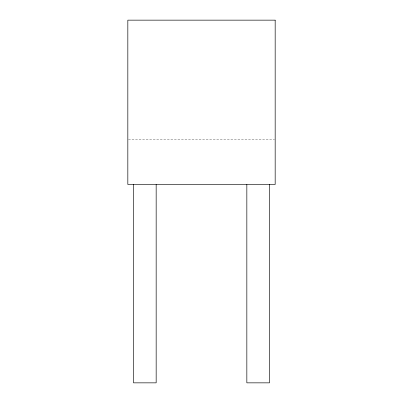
<?xml version="1.0" encoding="UTF-8"?>
<svg xmlns="http://www.w3.org/2000/svg" width="403" height="403" viewBox="0 0 403 403"><rect width="100%" height="100%" fill="white"/><g stroke="black" fill="none" stroke-linecap="round" stroke-linejoin="round"><path stroke-width="0.3" stroke-dasharray="2.02 1.51" d="M128.456 139.161L274.544 139.161"/><path stroke-width="0.6" d="M269.506 184.498L269.506 382.85L246.838 382.85L246.838 184.498M156.163 184.498L156.163 382.85L133.494 382.85L133.494 184.498M275.173 20.15L127.827 20.15L127.827 184.498L275.173 184.498L275.173 20.15"/></g></svg>
